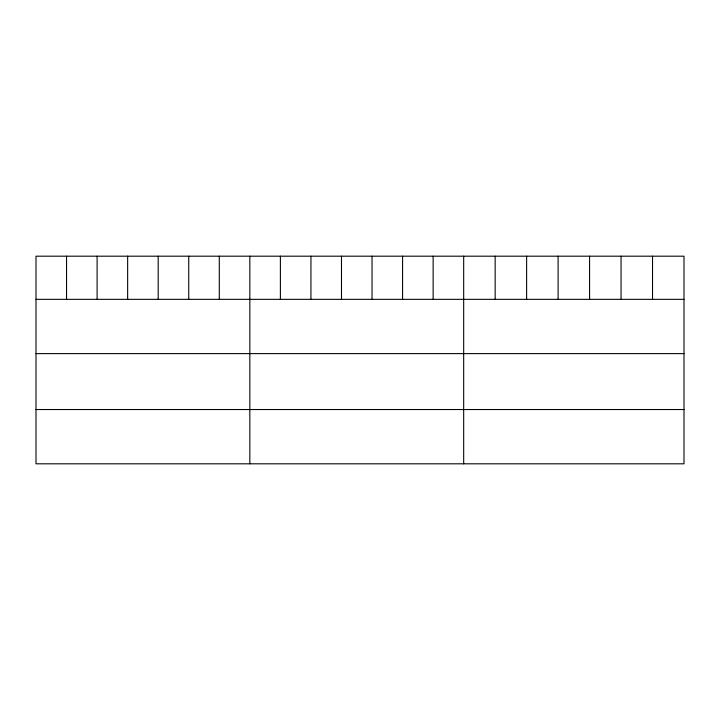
<?xml version="1.0" encoding="UTF-8"?>
<svg xmlns="http://www.w3.org/2000/svg" width="720" height="720" viewBox="0 0 720 720"><rect width="100%" height="100%" fill="white"/><g stroke="black" fill="none" stroke-linecap="round" stroke-linejoin="round"><path stroke-width="1.08" d="M684 299.34L684 463.806L36 463.806L36 256.194L684 256.194L684 299.34L36 299.34M36 353.61L684 353.61M36 409.527L684 409.527M652.527 256.194L652.527 299.34M621.054 256.194L621.054 299.34M589.581 256.194L589.581 299.34M558.099 256.194L558.099 299.34M526.626 256.194L526.626 299.34M495.153 256.194L495.153 299.34M463.68 256.194L463.68 463.806M433.134 256.194L433.134 299.34M402.579 256.194L402.579 299.34M372.033 256.194L372.033 299.34M341.487 256.194L341.487 299.34M310.941 256.194L310.941 299.34M280.386 256.194L280.386 299.34M249.84 256.194L249.84 463.806M219.294 256.194L219.294 299.34M188.739 256.194L188.739 299.34M158.193 256.194L158.193 299.34M127.647 256.194L127.647 299.34M97.101 256.194L97.101 299.34M66.546 256.194L66.546 299.34"/></g></svg>
